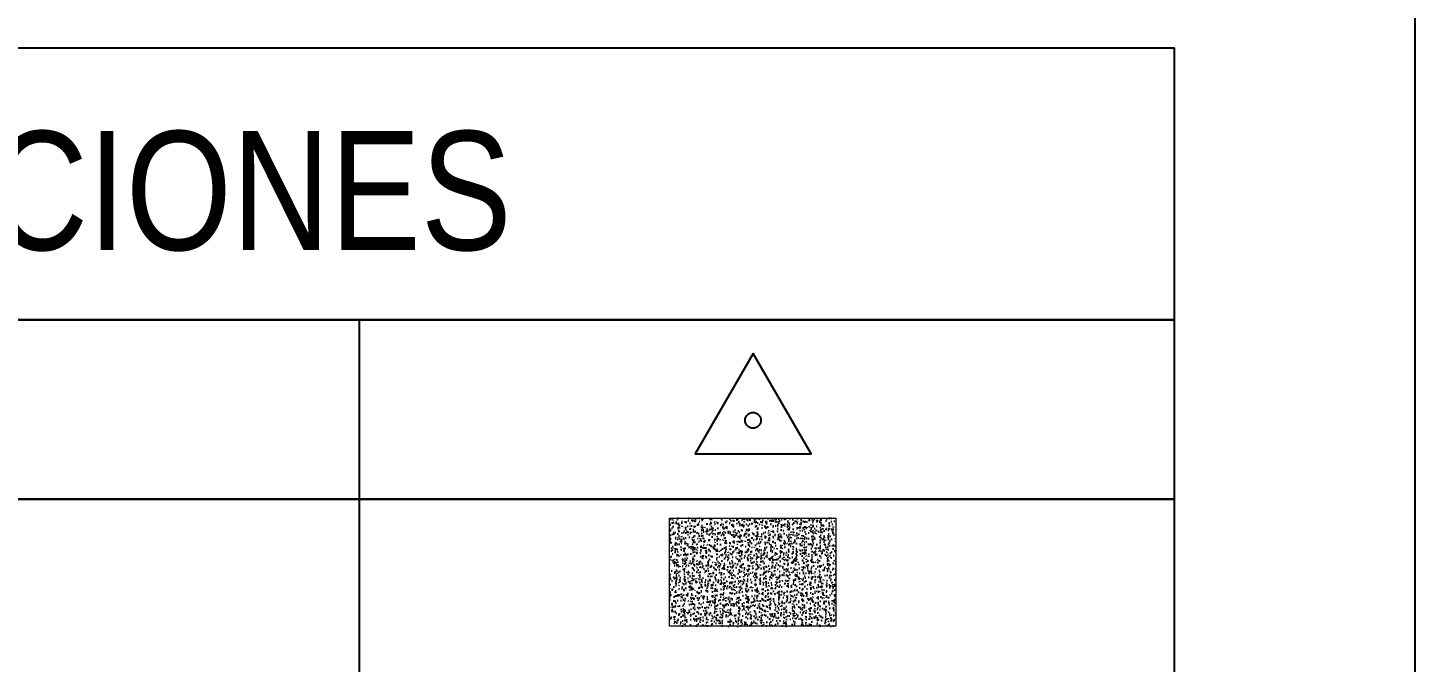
# Model space of a CAD drawing. Header units: metres. Extents: x 1097510 to 2158594, y 877039 to 1751652.
# Drawn here: x 1097817.06 to 1097841.58, y 877165.58 to 877176.79 of the extents above; entities that cross this region are included whole.
import ezdxf

# ---------------------------------------------------------------- set-up
doc = ezdxf.new("R2010")
doc.units = ezdxf.units.M
doc.layers.add('ROTULO', color=7, linetype='Continuous')
doc.styles.add('Arial Narrow', font='ARIALN.TTF', dxfattribs={"width": 0.85})

# ---------------------------------------------------------------- blocks, each defined once
blk = doc.blocks.new('STA')
blk.add_lwpolyline([(0, 1), (-0.866, -0.5), (0.866, -0.5)], close=True)
blk.add_circle((0, 0), 0.118)

msp = doc.modelspace()

# ---------------------------------------------------------------- hatches: boundary and pattern name
at = {"transparency": 33554615}
h = msp.add_hatch(dxfattribs=at)
h.set_pattern_fill('AR-CONC', color=3, scale=0.001083)
h.set_pattern_definition([(50, (-90762.7563, -72535.0272), (0.19724780195, -0.017256938276), [0.02062506493, -0.226875714222]), (355, (-90762.7563, -72535.0272), (-0.038157367728, 0.206853534815), [0.016500051943, -0.181501203847]), (100.4514447, (-90762.73986, -72535.02865), (0.159090433702, 0.189596588108), [0.017528608016, -0.192814848196]), (46.1842, (-90762.7563, -72534.9722), (0.293492011515, -0.045518411727), [0.030937597394, -0.34031357133]), (96.63555761, (-90762.73184, -72534.976), (0.257032844057, 0.26788345853), [0.026292922786, -0.2892225335]), (351.18415117, (-90762.7563, -72534.9722), (0.25703284407, 0.26788345852), [0.02475004226, -0.27225056682]), (21, (-90762.7288, -72534.98596), (0.164149956123, -0.110720543444), [0.02062506493, -0.226875714222]), (326, (-90762.7288, -72534.98596), (0.066911855508, 0.199416732833), [0.016500051943, -0.181500571378]), (71.451445, (-90762.71511, -72534.99518), (0.231061811265, 0.088696190418), [0.017528608016, -0.192814515814]), (37.5, (-90762.75629, -72535.02721), (0.0033439707393, 0.0915460979976), [0, -0.179300564452, 0, -0.184250580035, 0, -0.182188073542]), (7.5, (-90762.75629, -72535.02721), (0.072344350542, 0.108463562219), [0, -0.1050503307064, 0, -0.175175551466, 0, -0.069437718595]), (327.5, (-90762.81762, -72535.02721), (0.1468013033656, -0.0062023998327), [0, -0.068750216431, 0, -0.214500675264, 0, -0.284625896024]), (317.5, (-90762.84512, -72535.02721), (0.160376587087, 0.0275287679), [0, -0.08937528136, 0, -0.142450448445, 0, -0.202125636307])])
h.paths.add_polyline_path([(1097828.406, 877168.123), (1097831.344, 877168.123), (1097831.344, 877166.216), (1097828.406, 877166.216)])

# ---------------------------------------------------------------- linework, layer by layer
at = {"color": 7}
msp.add_lwpolyline([(1097792.078, 877038.544), (1097841.583, 877038.544), (1097841.583, 877246.174), (1097792.078, 877246.174)], close=True, dxfattribs=at)
at = {"layer": 'ROTULO', "color": 7}
for points in [[(1097796.35, 877176.434), (1097837.322, 877176.434), (1097837.322, 877171.628), (1097796.35, 877171.628)], [(1097796.35, 877171.628), (1097837.322, 877171.628), (1097837.322, 877168.458), (1097796.35, 877168.458)], [(1097796.35, 877168.458), (1097837.322, 877168.458), (1097837.322, 877165.289), (1097796.35, 877165.289)]]:
    msp.add_lwpolyline(points, close=True, dxfattribs=at)
at = {"layer": 'ROTULO', "color": 7, "flags": 128}
for points in [[(1097822.917, 877171.628), (1097822.917, 877158.975)], [(1097822.917, 877168.458), (1097822.917, 877155.806)]]:
    msp.add_lwpolyline(points, dxfattribs=at)
at = {"layer": 'ROTULO', "color": 7, "lineweight": 9}
msp.add_lwpolyline([(1097828.406, 877168.123), (1097831.344, 877168.123), (1097831.344, 877166.216), (1097828.406, 877166.216)], close=True, dxfattribs=at)

# ---------------------------------------------------------------- block references
at = {"xscale": 1.183541045499421, "yscale": 1.183541045499421, "zscale": 1.183541045499421}
msp.add_blockref('STA', (1097829.88, 877169.852), dxfattribs=at)

# ---------------------------------------------------------------- texts
at = {"layer": 'ROTULO', "color": 7, "style": 'Arial Narrow'}
msp.add_text('CONVENCIONES', height=2.10093, dxfattribs=at).set_placement((1097806.096, 877172.863))

doc.saveas('drawing.dxf')
